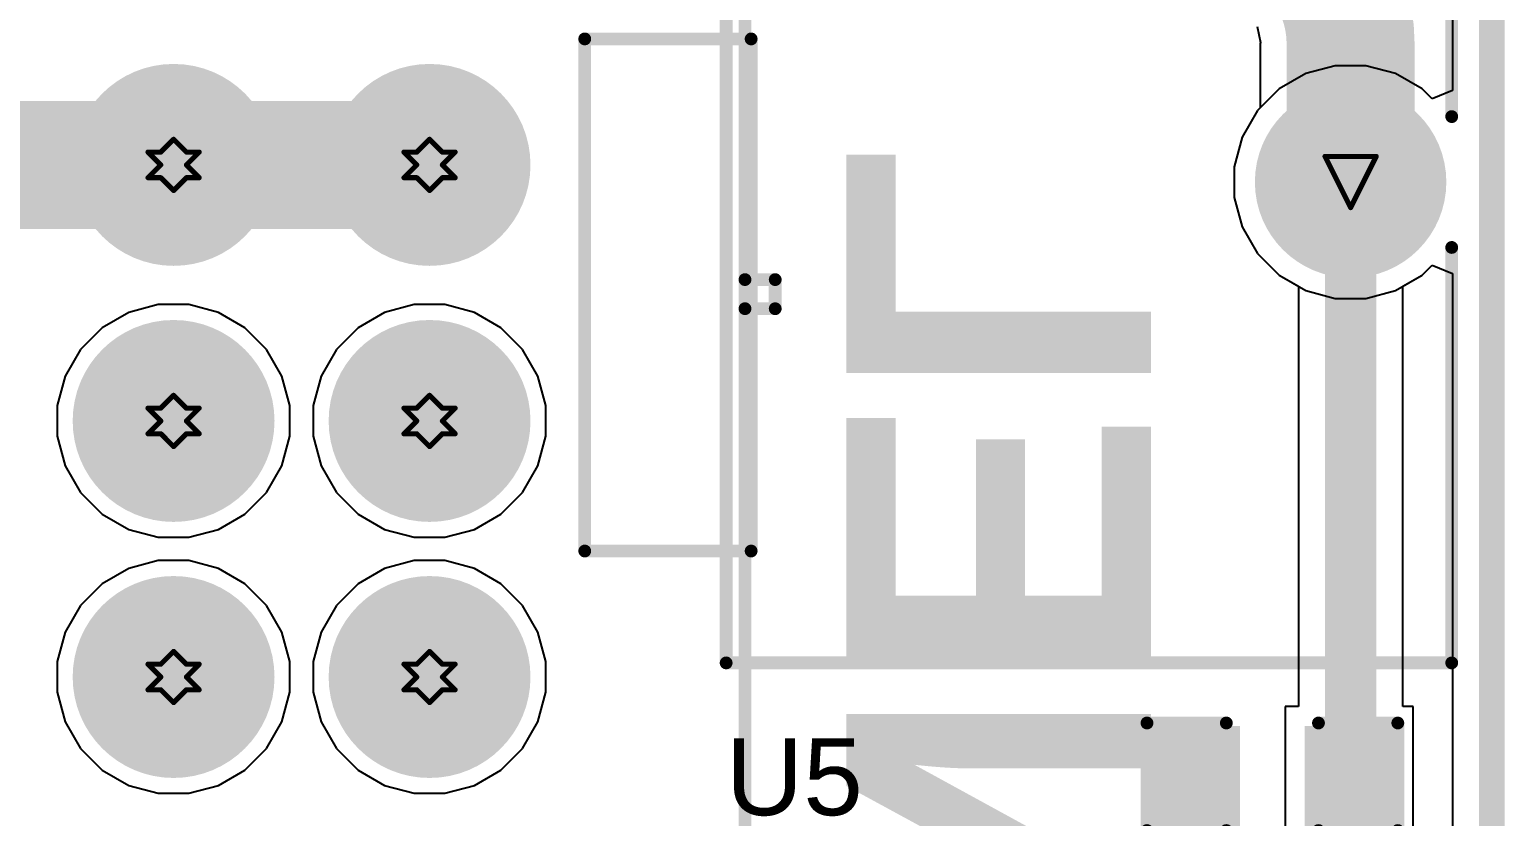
# Model space of a CAD drawing. Header units: inches. Extents: x -0.1 to 10.2, y 0 to 6.5.
# Drawn here: x 4.153 to 4.729, y 1.961 to 2.268 of the extents above; entities that cross this region are included whole.
import ezdxf

# ---------------------------------------------------------------- set-up
doc = ezdxf.new("R2010")
doc.units = ezdxf.units.IN
doc.header["$MEASUREMENT"] = 0
for name, color, linetype in [('Board Outline', 216, 'Continuous'), ('Bottom Layer', 5, 'Continuous'), ('Bottom Overlay', 54, 'Continuous'), ('Bottom Solder', 6, 'Continuous'), ('Drill Drawing', 1, 'Continuous'), ('Multi-Layer', 9, 'Continuous'), ('Pad Holes', 156, 'Continuous'), ('Top Layer', 1, 'Continuous'), ('Top Overlay', 2, 'Continuous'), ('Top Paste', 8, 'Continuous'), ('Top Solder', 216, 'Continuous')]:
    doc.layers.add(name, color=color, linetype=linetype)
doc.styles.add('Arial', font='', dxfattribs={"height": 0.2})
doc.styles.add('Arial_Bold', font='', dxfattribs={"height": 0.2})
doc.styles.get('Arial').set_extended_font_data('Arial')
doc.styles.get('Arial_Bold').set_extended_font_data('Arial', bold=True)

# ---------------------------------------------------------------- blocks, each defined once
blk = doc.blocks.new('B0503S_2WR3_13')
at = {"layer": 'Bottom Layer'}
h = blk.add_hatch(color=5, dxfattribs=at)
edge = h.paths.add_edge_path()
edge.add_arc((0.25, 0), 0.03543, 0, 360)
at = {"layer": 'Bottom Solder'}
h = blk.add_hatch(color=6, dxfattribs=at)
edge = h.paths.add_edge_path()
edge.add_arc((0.25, 0), 0.0374, 0, 360)
at = {"layer": 'Multi-Layer'}
h = blk.add_hatch(color=9, dxfattribs=at)
edge = h.paths.add_edge_path()
edge.add_arc((0.25, 0), 0.03543, 0, 360)
at = {"layer": 'Pad Holes'}
h = blk.add_hatch(color=7, dxfattribs=at)
edge = h.paths.add_edge_path()
edge.add_arc((0.25, 0), 0.01772, 0, 360)
at = {"layer": 'Top Layer'}
h = blk.add_hatch(color=1, dxfattribs=at)
edge = h.paths.add_edge_path()
edge.add_arc((0.25, 0), 0.03543, 0, 360)
at = {"layer": 'Top Solder'}
h = blk.add_hatch(color=216, dxfattribs=at)
edge = h.paths.add_edge_path()
edge.add_arc((0.25, 0), 0.0374, 0, 360)
at = {"layer": 'Top Overlay'}
for points in [[(0.07555, 0.0395, 0.005, 0.005, 0), (0.22445, 0.0395, 0.005, 0.005, 0)], [(0.43779, 0.0395, 0.005, 0.005, 0), (0.27555, 0.0395, 0.005, 0.005, 0)], [(0.43779, -0.24397, 0.005, 0.005, 0), (0.43779, 0.0395, 0.005, 0.005, 0)], [(0.43779, -0.24397, 0.005, 0.005, 0), (-0.33779, -0.24397, 0.005, 0.005, 0)]]:
    blk.add_lwpolyline(points, format="xyseb", dxfattribs=at)
for points in [[(0.2232, 0.0395, 0.0025, 0.0025, 1), (0.2257, 0.0395, 0.0025, 0.0025, 1)], [(0.2743, 0.0395, 0.0025, 0.0025, 1), (0.2768, 0.0395, 0.0025, 0.0025, 1)], [(0.43655, 0.0395, 0.0025, 0.0025, 1), (0.43905, 0.0395, 0.0025, 0.0025, 1)], [(0.43655, 0.0395, 0.0025, 0.0025, 1), (0.43905, 0.0395, 0.0025, 0.0025, 1)], [(0.43655, -0.24397, 0.0025, 0.0025, 1), (0.43905, -0.24397, 0.0025, 0.0025, 1)], [(0.43655, -0.24397, 0.0025, 0.0025, 1), (0.43905, -0.24397, 0.0025, 0.0025, 1)]]:
    blk.add_lwpolyline(points, format="xyseb", close=True, dxfattribs=at)
blk = doc.blocks.new('X9555WV_2_12_6TV01_B_53')
at = {"layer": 'Bottom Layer'}
h = blk.add_hatch(color=5, dxfattribs=at)
edge = h.paths.add_edge_path()
edge.add_arc((-0.05, 0.05), 0.03543, 0, 360)
h = blk.add_hatch(color=5, dxfattribs=at)
edge = h.paths.add_edge_path()
edge.add_arc((0.05, 0.05), 0.03543, 0, 360)
h = blk.add_hatch(color=5, dxfattribs=at)
edge = h.paths.add_edge_path()
edge.add_arc((0.15, 0.05), 0.03543, 0, 360)
h = blk.add_hatch(color=5, dxfattribs=at)
edge = h.paths.add_edge_path()
edge.add_arc((-0.05, -0.05), 0.03543, 0, 360)
h = blk.add_hatch(color=5, dxfattribs=at)
edge = h.paths.add_edge_path()
edge.add_arc((0.05, -0.05), 0.03543, 0, 360)
h = blk.add_hatch(color=5, dxfattribs=at)
edge = h.paths.add_edge_path()
edge.add_arc((0.15, -0.05), 0.03543, 0, 360)
at = {"layer": 'Bottom Solder'}
h = blk.add_hatch(color=6, dxfattribs=at)
edge = h.paths.add_edge_path()
edge.add_arc((-0.05, 0.05), 0.03943, 0, 360)
h = blk.add_hatch(color=6, dxfattribs=at)
edge = h.paths.add_edge_path()
edge.add_arc((0.05, 0.05), 0.03943, 0, 360)
h = blk.add_hatch(color=6, dxfattribs=at)
edge = h.paths.add_edge_path()
edge.add_arc((0.15, 0.05), 0.03943, 0, 360)
h = blk.add_hatch(color=6, dxfattribs=at)
edge = h.paths.add_edge_path()
edge.add_arc((-0.05, -0.05), 0.03943, 0, 360)
h = blk.add_hatch(color=6, dxfattribs=at)
edge = h.paths.add_edge_path()
edge.add_arc((0.05, -0.05), 0.03943, 0, 360)
h = blk.add_hatch(color=6, dxfattribs=at)
edge = h.paths.add_edge_path()
edge.add_arc((0.15, -0.05), 0.03943, 0, 360)
at = {"layer": 'Multi-Layer'}
h = blk.add_hatch(color=9, dxfattribs=at)
edge = h.paths.add_edge_path()
edge.add_arc((-0.05, 0.05), 0.03543, 0, 360)
h = blk.add_hatch(color=9, dxfattribs=at)
edge = h.paths.add_edge_path()
edge.add_arc((0.05, 0.05), 0.03543, 0, 360)
h = blk.add_hatch(color=9, dxfattribs=at)
edge = h.paths.add_edge_path()
edge.add_arc((0.15, 0.05), 0.03543, 0, 360)
h = blk.add_hatch(color=9, dxfattribs=at)
edge = h.paths.add_edge_path()
edge.add_arc((-0.05, -0.05), 0.03543, 0, 360)
h = blk.add_hatch(color=9, dxfattribs=at)
edge = h.paths.add_edge_path()
edge.add_arc((0.05, -0.05), 0.03543, 0, 360)
h = blk.add_hatch(color=9, dxfattribs=at)
edge = h.paths.add_edge_path()
edge.add_arc((0.15, -0.05), 0.03543, 0, 360)
at = {"layer": 'Pad Holes'}
h = blk.add_hatch(color=7, dxfattribs=at)
edge = h.paths.add_edge_path()
edge.add_arc((-0.05, 0.05), 0.02165, 0, 360)
h = blk.add_hatch(color=7, dxfattribs=at)
edge = h.paths.add_edge_path()
edge.add_arc((0.05, 0.05), 0.02165, 0, 360)
h = blk.add_hatch(color=7, dxfattribs=at)
edge = h.paths.add_edge_path()
edge.add_arc((0.15, 0.05), 0.02165, 0, 360)
h = blk.add_hatch(color=7, dxfattribs=at)
edge = h.paths.add_edge_path()
edge.add_arc((-0.05, -0.05), 0.02165, 0, 360)
h = blk.add_hatch(color=7, dxfattribs=at)
edge = h.paths.add_edge_path()
edge.add_arc((0.05, -0.05), 0.02165, 0, 360)
h = blk.add_hatch(color=7, dxfattribs=at)
edge = h.paths.add_edge_path()
edge.add_arc((0.15, -0.05), 0.02165, 0, 360)
at = {"layer": 'Top Layer'}
h = blk.add_hatch(color=1, dxfattribs=at)
edge = h.paths.add_edge_path()
edge.add_arc((-0.05, 0.05), 0.03543, 0, 360)
h = blk.add_hatch(color=1, dxfattribs=at)
edge = h.paths.add_edge_path()
edge.add_arc((0.05, 0.05), 0.03543, 0, 360)
h = blk.add_hatch(color=1, dxfattribs=at)
edge = h.paths.add_edge_path()
edge.add_arc((0.15, 0.05), 0.03543, 0, 360)
h = blk.add_hatch(color=1, dxfattribs=at)
edge = h.paths.add_edge_path()
edge.add_arc((-0.05, -0.05), 0.03543, 0, 360)
h = blk.add_hatch(color=1, dxfattribs=at)
edge = h.paths.add_edge_path()
edge.add_arc((0.05, -0.05), 0.03543, 0, 360)
h = blk.add_hatch(color=1, dxfattribs=at)
edge = h.paths.add_edge_path()
edge.add_arc((0.15, -0.05), 0.03543, 0, 360)
at = {"layer": 'Top Solder'}
h = blk.add_hatch(color=216, dxfattribs=at)
edge = h.paths.add_edge_path()
edge.add_arc((-0.05, 0.05), 0.03943, 0, 360)
h = blk.add_hatch(color=216, dxfattribs=at)
edge = h.paths.add_edge_path()
edge.add_arc((0.05, 0.05), 0.03943, 0, 360)
h = blk.add_hatch(color=216, dxfattribs=at)
edge = h.paths.add_edge_path()
edge.add_arc((0.15, 0.05), 0.03943, 0, 360)
h = blk.add_hatch(color=216, dxfattribs=at)
edge = h.paths.add_edge_path()
edge.add_arc((-0.05, -0.05), 0.03943, 0, 360)
h = blk.add_hatch(color=216, dxfattribs=at)
edge = h.paths.add_edge_path()
edge.add_arc((0.05, -0.05), 0.03943, 0, 360)
h = blk.add_hatch(color=216, dxfattribs=at)
edge = h.paths.add_edge_path()
edge.add_arc((0.15, -0.05), 0.03943, 0, 360)
at = {"layer": 'Bottom Overlay'}
for points in [[(-0.0052, 0.17323, 0.005, 0.005, 0), (-0.0052, 0.18504, 0.005, 0.005, 0)], [(0.00616, 0.18504, 0.005, 0.005, 0), (-0.0052, 0.18504, 0.005, 0.005, 0)], [(0.00616, 0.17323, 0.005, 0.005, 0), (0.00616, 0.18504, 0.005, 0.005, 0)], [(0.755, 0.17323, 0.005, 0.005, 0), (-0.755, 0.17323, 0.005, 0.005, 0)], [(0.1008, 0.17563, 0.005, 0.005, 0), (-0.0992, 0.17563, 0.005, 0.005, 0)], [(-0.0992, 0.11063, 0.005, 0.005, 0), (-0.0992, 0.17563, 0.005, 0.005, 0)], [(0.1008, 0.11063, 0.005, 0.005, 0), (0.1008, 0.17563, 0.005, 0.005, 0)], [(0.1008, 0.11063, 0.005, 0.005, 0), (-0.0992, 0.11063, 0.005, 0.005, 0)]]:
    blk.add_lwpolyline(points, format="xyseb", dxfattribs=at)
for points in [[(-0.00645, 0.18504, 0.0025, 0.0025, 1), (-0.00395, 0.18504, 0.0025, 0.0025, 1)], [(-0.00645, 0.18504, 0.0025, 0.0025, 1), (-0.00395, 0.18504, 0.0025, 0.0025, 1)], [(0.00491, 0.18504, 0.0025, 0.0025, 1), (0.00741, 0.18504, 0.0025, 0.0025, 1)], [(0.00491, 0.18504, 0.0025, 0.0025, 1), (0.00741, 0.18504, 0.0025, 0.0025, 1)], [(-0.10045, 0.17563, 0.0025, 0.0025, 1), (-0.09795, 0.17563, 0.0025, 0.0025, 1)], [(-0.10045, 0.17563, 0.0025, 0.0025, 1), (-0.09795, 0.17563, 0.0025, 0.0025, 1)], [(-0.00645, 0.17323, 0.0025, 0.0025, 1), (-0.00395, 0.17323, 0.0025, 0.0025, 1)], [(0.00491, 0.17323, 0.0025, 0.0025, 1), (0.00741, 0.17323, 0.0025, 0.0025, 1)], [(0.09955, 0.17563, 0.0025, 0.0025, 1), (0.10205, 0.17563, 0.0025, 0.0025, 1)], [(0.09955, 0.17563, 0.0025, 0.0025, 1), (0.10205, 0.17563, 0.0025, 0.0025, 1)], [(-0.10045, 0.11063, 0.0025, 0.0025, 1), (-0.09795, 0.11063, 0.0025, 0.0025, 1)], [(-0.10045, 0.11063, 0.0025, 0.0025, 1), (-0.09795, 0.11063, 0.0025, 0.0025, 1)], [(0.09955, 0.11063, 0.0025, 0.0025, 1), (0.10205, 0.11063, 0.0025, 0.0025, 1)], [(0.09955, 0.11063, 0.0025, 0.0025, 1), (0.10205, 0.11063, 0.0025, 0.0025, 1)]]:
    blk.add_lwpolyline(points, format="xyseb", close=True, dxfattribs=at)
blk = doc.blocks.new('C___0603_75')
at = {"layer": 'Top Layer'}
for points in [[(-0.015, 0.0175), (-0.015, -0.0175), (-0.045, -0.0175), (-0.045, 0.0175)], [(0.045, 0.0175), (0.045, -0.0175), (0.015, -0.0175), (0.015, 0.0175)]]:
    blk.add_hatch(color=1, dxfattribs=at).paths.add_polyline_path(points)
at = {"layer": 'Top Paste'}
for points in [[(-0.015, 0.0175), (-0.015, -0.0175), (-0.045, -0.0175), (-0.045, 0.0175)], [(0.045, 0.0175), (0.045, -0.0175), (0.015, -0.0175), (0.015, 0.0175)]]:
    blk.add_hatch(color=8, dxfattribs=at).paths.add_polyline_path(points)
at = {"layer": 'Top Solder'}
for points in [[(-0.01264, 0.01986), (-0.01264, -0.01986), (-0.04736, -0.01986), (-0.04736, 0.01986)], [(0.04736, 0.01986), (0.04736, -0.01986), (0.01264, -0.01986), (0.01264, 0.01986)]]:
    blk.add_hatch(color=216, dxfattribs=at).paths.add_polyline_path(points)
at = {"layer": 'Top Overlay'}
for points in [[(-0.049, -0.021, 0.005, 0.005, 0), (-0.049, 0.021, 0.005, 0.005, 0)], [(-0.049, 0.021, 0.005, 0.005, 0), (-0.018, 0.021, 0.005, 0.005, 0)], [(0.018, 0.021, 0.005, 0.005, 0), (0.049, 0.021, 0.005, 0.005, 0)], [(0.049, -0.021, 0.005, 0.005, 0), (0.049, 0.021, 0.005, 0.005, 0)], [(-0.049, -0.021, 0.005, 0.005, 0), (-0.018, -0.021, 0.005, 0.005, 0)], [(0.018, -0.021, 0.005, 0.005, 0), (0.049, -0.021, 0.005, 0.005, 0)]]:
    blk.add_lwpolyline(points, format="xyseb", dxfattribs=at)
for points in [[(-0.05025, 0.021, 0.0025, 0.0025, 1), (-0.04775, 0.021, 0.0025, 0.0025, 1)], [(-0.05025, 0.021, 0.0025, 0.0025, 1), (-0.04775, 0.021, 0.0025, 0.0025, 1)], [(-0.01925, 0.021, 0.0025, 0.0025, 1), (-0.01675, 0.021, 0.0025, 0.0025, 1)], [(0.01675, 0.021, 0.0025, 0.0025, 1), (0.01925, 0.021, 0.0025, 0.0025, 1)], [(0.04775, 0.021, 0.0025, 0.0025, 1), (0.05025, 0.021, 0.0025, 0.0025, 1)], [(0.04775, 0.021, 0.0025, 0.0025, 1), (0.05025, 0.021, 0.0025, 0.0025, 1)], [(-0.05025, -0.021, 0.0025, 0.0025, 1), (-0.04775, -0.021, 0.0025, 0.0025, 1)], [(-0.05025, -0.021, 0.0025, 0.0025, 1), (-0.04775, -0.021, 0.0025, 0.0025, 1)], [(-0.01925, -0.021, 0.0025, 0.0025, 1), (-0.01675, -0.021, 0.0025, 0.0025, 1)], [(0.01675, -0.021, 0.0025, 0.0025, 1), (0.01925, -0.021, 0.0025, 0.0025, 1)], [(0.04775, -0.021, 0.0025, 0.0025, 1), (0.05025, -0.021, 0.0025, 0.0025, 1)], [(0.04775, -0.021, 0.0025, 0.0025, 1), (0.05025, -0.021, 0.0025, 0.0025, 1)]]:
    blk.add_lwpolyline(points, format="xyseb", close=True, dxfattribs=at)

msp = doc.modelspace()

# ---------------------------------------------------------------- linework, layer by layer
at = {"layer": 'Board Outline'}
msp.add_lwpolyline([(4.72441, 0, 0.01, 0.01, 0), (4.72441, 4.33071, 0.01, 0.01, 0)], format="xyseb", dxfattribs=at)
at = {"layer": 'Bottom Layer'}
for p, q in [((4.70912, 2.44916), (4.70912, 2.2444)), ((4.66331, 2.25409), (4.65175, 2.251)), ((4.67527, 2.25409), (4.66331, 2.25409)), ((4.68683, 2.251), (4.67527, 2.25409)), ((4.65175, 2.251), (4.64139, 2.24502)), ((4.69719, 2.24502), (4.68683, 2.251)), ((4.64139, 2.24502), (4.63294, 2.23656)), ((4.70112, 2.24109), (4.69719, 2.24502)), ((4.70912, 2.2444), (4.70112, 2.24109)), ((4.63294, 2.23656), (4.62695, 2.2262)), ((4.62695, 2.2262), (4.62386, 2.21464)), ((4.62386, 2.21464), (4.62386, 2.20268)), ((4.62386, 2.20268), (4.62695, 2.19112)), ((4.62695, 2.19112), (4.63294, 2.18076)), ((4.63294, 2.18076), (4.64139, 2.17231)), ((4.69719, 2.17231), (4.70112, 2.17624)), ((4.70112, 2.17624), (4.70912, 2.17292)), ((4.70912, 2.17292), (4.70912, 0.33465)), ((4.64139, 2.17231), (4.65175, 2.16632)), ((4.68683, 2.16632), (4.69719, 2.17231)), ((4.65175, 2.16632), (4.66331, 2.16323)), ((4.66331, 2.16323), (4.67527, 2.16323)), ((4.67527, 2.16323), (4.68683, 2.16632)), ((4.19191, 2.15769), (4.18155, 2.15171)), ((4.20346, 2.16079), (4.19191, 2.15769)), ((4.21543, 2.16079), (4.20346, 2.16079)), ((4.22698, 2.15769), (4.21543, 2.16079)), ((4.23734, 2.15171), (4.22698, 2.15769)), ((4.29191, 2.15769), (4.28155, 2.15171)), ((4.30346, 2.16079), (4.29191, 2.15769)), ((4.31543, 2.16079), (4.30346, 2.16079)), ((4.32698, 2.15769), (4.31543, 2.16079)), ((4.33734, 2.15171), (4.32698, 2.15769)), ((4.18155, 2.15171), (4.17309, 2.14325)), ((4.2458, 2.14325), (4.23734, 2.15171)), ((4.28155, 2.15171), (4.27309, 2.14325)), ((4.3458, 2.14325), (4.33734, 2.15171)), ((4.17309, 2.14325), (4.16711, 2.13289)), ((4.25178, 2.13289), (4.2458, 2.14325)), ((4.27309, 2.14325), (4.26711, 2.13289)), ((4.35178, 2.13289), (4.3458, 2.14325)), ((4.16711, 2.13289), (4.16401, 2.12134)), ((4.25488, 2.12134), (4.25178, 2.13289)), ((4.26711, 2.13289), (4.26401, 2.12134)), ((4.35488, 2.12134), (4.35178, 2.13289)), ((4.16401, 2.12134), (4.16401, 2.10937)), ((4.25488, 2.10937), (4.25488, 2.12134)), ((4.26401, 2.12134), (4.26401, 2.10937)), ((4.35488, 2.10937), (4.35488, 2.12134)), ((4.16401, 2.10937), (4.16711, 2.09782)), ((4.25178, 2.09782), (4.25488, 2.10937)), ((4.26401, 2.10937), (4.26711, 2.09782)), ((4.35178, 2.09782), (4.35488, 2.10937)), ((4.16711, 2.09782), (4.17309, 2.08746)), ((4.2458, 2.08746), (4.25178, 2.09782)), ((4.26711, 2.09782), (4.27309, 2.08746)), ((4.3458, 2.08746), (4.35178, 2.09782)), ((4.17309, 2.08746), (4.18155, 2.079)), ((4.23734, 2.079), (4.2458, 2.08746)), ((4.27309, 2.08746), (4.28155, 2.079)), ((4.33734, 2.079), (4.3458, 2.08746)), ((4.18155, 2.079), (4.19191, 2.07302)), ((4.22698, 2.07302), (4.23734, 2.079)), ((4.28155, 2.079), (4.29191, 2.07302)), ((4.32698, 2.07302), (4.33734, 2.079)), ((4.19191, 2.07302), (4.20346, 2.06992)), ((4.20346, 2.06992), (4.21543, 2.06992)), ((4.21543, 2.06992), (4.22698, 2.07302)), ((4.29191, 2.07302), (4.30346, 2.06992)), ((4.30346, 2.06992), (4.31543, 2.06992)), ((4.31543, 2.06992), (4.32698, 2.07302)), ((4.19191, 2.05769), (4.18155, 2.05171)), ((4.20346, 2.06079), (4.19191, 2.05769)), ((4.21543, 2.06079), (4.20346, 2.06079)), ((4.22698, 2.05769), (4.21543, 2.06079)), ((4.23734, 2.05171), (4.22698, 2.05769)), ((4.29191, 2.05769), (4.28155, 2.05171)), ((4.30346, 2.06079), (4.29191, 2.05769)), ((4.31543, 2.06079), (4.30346, 2.06079)), ((4.32698, 2.05769), (4.31543, 2.06079)), ((4.33734, 2.05171), (4.32698, 2.05769)), ((4.18155, 2.05171), (4.17309, 2.04325)), ((4.2458, 2.04325), (4.23734, 2.05171)), ((4.28155, 2.05171), (4.27309, 2.04325)), ((4.3458, 2.04325), (4.33734, 2.05171)), ((4.17309, 2.04325), (4.16711, 2.03289)), ((4.25178, 2.03289), (4.2458, 2.04325)), ((4.27309, 2.04325), (4.26711, 2.03289)), ((4.35178, 2.03289), (4.3458, 2.04325)), ((4.16711, 2.03289), (4.16401, 2.02134)), ((4.25488, 2.02134), (4.25178, 2.03289)), ((4.26711, 2.03289), (4.26401, 2.02134)), ((4.35488, 2.02134), (4.35178, 2.03289)), ((4.16401, 2.02134), (4.16401, 2.00937)), ((4.25488, 2.00937), (4.25488, 2.02134)), ((4.26401, 2.02134), (4.26401, 2.00937)), ((4.35488, 2.00937), (4.35488, 2.02134)), ((4.16401, 2.00937), (4.16711, 1.99782)), ((4.25178, 1.99782), (4.25488, 2.00937)), ((4.26401, 2.00937), (4.26711, 1.99782)), ((4.35178, 1.99782), (4.35488, 2.00937)), ((4.16711, 1.99782), (4.17309, 1.98746)), ((4.2458, 1.98746), (4.25178, 1.99782)), ((4.26711, 1.99782), (4.27309, 1.98746)), ((4.3458, 1.98746), (4.35178, 1.99782)), ((4.17309, 1.98746), (4.18155, 1.979)), ((4.23734, 1.979), (4.2458, 1.98746)), ((4.27309, 1.98746), (4.28155, 1.979)), ((4.33734, 1.979), (4.3458, 1.98746)), ((4.18155, 1.979), (4.19191, 1.97302)), ((4.22698, 1.97302), (4.23734, 1.979)), ((4.28155, 1.979), (4.29191, 1.97302)), ((4.32698, 1.97302), (4.33734, 1.979)), ((4.19191, 1.97302), (4.20346, 1.96992)), ((4.21543, 1.96992), (4.22698, 1.97302)), ((4.29191, 1.97302), (4.30346, 1.96992)), ((4.31543, 1.96992), (4.32698, 1.97302)), ((4.20346, 1.96992), (4.21543, 1.96992)), ((4.30346, 1.96992), (4.31543, 1.96992))]:
    msp.add_line(p, q, dxfattribs=at)
for points in [[(3.36457, 2.21535, 0.05, 0.05, 0), (4.20945, 2.21535, 0.05, 0.05, 0)], [(4.20945, 2.21535, 0.05, 0.05, 0), (4.30945, 2.21535, 0.05, 0.05, 0)]]:
    msp.add_lwpolyline(points, format="xyseb", dxfattribs=at)
for points in [[(4.19695, 2.21535, 0.025, 0.025, 1), (4.22195, 2.21535, 0.025, 0.025, 1)], [(4.19695, 2.21535, 0.025, 0.025, 1), (4.22195, 2.21535, 0.025, 0.025, 1)], [(4.29695, 2.21535, 0.025, 0.025, 1), (4.32195, 2.21535, 0.025, 0.025, 1)]]:
    msp.add_lwpolyline(points, format="xyseb", close=True, dxfattribs=at)
at = {"layer": 'Drill Drawing'}
for points in [[(4.20445, 2.22035, 0.002, 0.002, 0), (4.20945, 2.22535, 0.002, 0.002, 0)], [(4.20945, 2.22535, 0.002, 0.002, 0), (4.21445, 2.22035, 0.002, 0.002, 0)], [(4.30445, 2.22035, 0.002, 0.002, 0), (4.30945, 2.22535, 0.002, 0.002, 0)], [(4.30945, 2.22535, 0.002, 0.002, 0), (4.31445, 2.22035, 0.002, 0.002, 0)], [(4.19945, 2.22035, 0.002, 0.002, 0), (4.20445, 2.21535, 0.002, 0.002, 0)], [(4.19945, 2.22035, 0.002, 0.002, 0), (4.20445, 2.22035, 0.002, 0.002, 0)], [(4.21445, 2.22035, 0.002, 0.002, 0), (4.21945, 2.22035, 0.002, 0.002, 0)], [(4.21445, 2.21535, 0.002, 0.002, 0), (4.21945, 2.22035, 0.002, 0.002, 0)], [(4.29945, 2.22035, 0.002, 0.002, 0), (4.30445, 2.21535, 0.002, 0.002, 0)], [(4.29945, 2.22035, 0.002, 0.002, 0), (4.30445, 2.22035, 0.002, 0.002, 0)], [(4.31445, 2.22035, 0.002, 0.002, 0), (4.31945, 2.22035, 0.002, 0.002, 0)], [(4.31445, 2.21535, 0.002, 0.002, 0), (4.31945, 2.22035, 0.002, 0.002, 0)], [(4.65929, 2.21866, 0.002, 0.002, 0), (4.67929, 2.21866, 0.002, 0.002, 0)], [(4.65929, 2.21866, 0.002, 0.002, 0), (4.66929, 2.19866, 0.002, 0.002, 0)], [(4.66929, 2.19866, 0.002, 0.002, 0), (4.67929, 2.21866, 0.002, 0.002, 0)], [(4.19945, 2.21035, 0.002, 0.002, 0), (4.20445, 2.21535, 0.002, 0.002, 0)], [(4.21445, 2.21535, 0.002, 0.002, 0), (4.21945, 2.21035, 0.002, 0.002, 0)], [(4.29945, 2.21035, 0.002, 0.002, 0), (4.30445, 2.21535, 0.002, 0.002, 0)], [(4.31445, 2.21535, 0.002, 0.002, 0), (4.31945, 2.21035, 0.002, 0.002, 0)], [(4.19945, 2.21035, 0.002, 0.002, 0), (4.20445, 2.21035, 0.002, 0.002, 0)], [(4.20445, 2.21035, 0.002, 0.002, 0), (4.20945, 2.20535, 0.002, 0.002, 0)], [(4.20945, 2.20535, 0.002, 0.002, 0), (4.21445, 2.21035, 0.002, 0.002, 0)], [(4.21445, 2.21035, 0.002, 0.002, 0), (4.21945, 2.21035, 0.002, 0.002, 0)], [(4.29945, 2.21035, 0.002, 0.002, 0), (4.30445, 2.21035, 0.002, 0.002, 0)], [(4.30445, 2.21035, 0.002, 0.002, 0), (4.30945, 2.20535, 0.002, 0.002, 0)], [(4.30945, 2.20535, 0.002, 0.002, 0), (4.31445, 2.21035, 0.002, 0.002, 0)], [(4.31445, 2.21035, 0.002, 0.002, 0), (4.31945, 2.21035, 0.002, 0.002, 0)], [(4.19945, 2.12035, 0.002, 0.002, 0), (4.20445, 2.11535, 0.002, 0.002, 0)], [(4.19945, 2.12035, 0.002, 0.002, 0), (4.20445, 2.12035, 0.002, 0.002, 0)], [(4.20445, 2.12035, 0.002, 0.002, 0), (4.20945, 2.12535, 0.002, 0.002, 0)], [(4.20945, 2.12535, 0.002, 0.002, 0), (4.21445, 2.12035, 0.002, 0.002, 0)], [(4.21445, 2.12035, 0.002, 0.002, 0), (4.21945, 2.12035, 0.002, 0.002, 0)], [(4.21445, 2.11535, 0.002, 0.002, 0), (4.21945, 2.12035, 0.002, 0.002, 0)], [(4.29945, 2.12035, 0.002, 0.002, 0), (4.30445, 2.11535, 0.002, 0.002, 0)], [(4.29945, 2.12035, 0.002, 0.002, 0), (4.30445, 2.12035, 0.002, 0.002, 0)], [(4.30445, 2.12035, 0.002, 0.002, 0), (4.30945, 2.12535, 0.002, 0.002, 0)], [(4.30945, 2.12535, 0.002, 0.002, 0), (4.31445, 2.12035, 0.002, 0.002, 0)], [(4.31445, 2.12035, 0.002, 0.002, 0), (4.31945, 2.12035, 0.002, 0.002, 0)], [(4.31445, 2.11535, 0.002, 0.002, 0), (4.31945, 2.12035, 0.002, 0.002, 0)], [(4.19945, 2.11035, 0.002, 0.002, 0), (4.20445, 2.11535, 0.002, 0.002, 0)], [(4.21445, 2.11535, 0.002, 0.002, 0), (4.21945, 2.11035, 0.002, 0.002, 0)], [(4.29945, 2.11035, 0.002, 0.002, 0), (4.30445, 2.11535, 0.002, 0.002, 0)], [(4.31445, 2.11535, 0.002, 0.002, 0), (4.31945, 2.11035, 0.002, 0.002, 0)], [(4.19945, 2.11035, 0.002, 0.002, 0), (4.20445, 2.11035, 0.002, 0.002, 0)], [(4.20445, 2.11035, 0.002, 0.002, 0), (4.20945, 2.10535, 0.002, 0.002, 0)], [(4.20945, 2.10535, 0.002, 0.002, 0), (4.21445, 2.11035, 0.002, 0.002, 0)], [(4.21445, 2.11035, 0.002, 0.002, 0), (4.21945, 2.11035, 0.002, 0.002, 0)], [(4.29945, 2.11035, 0.002, 0.002, 0), (4.30445, 2.11035, 0.002, 0.002, 0)], [(4.30445, 2.11035, 0.002, 0.002, 0), (4.30945, 2.10535, 0.002, 0.002, 0)], [(4.30945, 2.10535, 0.002, 0.002, 0), (4.31445, 2.11035, 0.002, 0.002, 0)], [(4.31445, 2.11035, 0.002, 0.002, 0), (4.31945, 2.11035, 0.002, 0.002, 0)], [(4.20445, 2.02035, 0.002, 0.002, 0), (4.20945, 2.02535, 0.002, 0.002, 0)], [(4.20945, 2.02535, 0.002, 0.002, 0), (4.21445, 2.02035, 0.002, 0.002, 0)], [(4.30445, 2.02035, 0.002, 0.002, 0), (4.30945, 2.02535, 0.002, 0.002, 0)], [(4.30945, 2.02535, 0.002, 0.002, 0), (4.31445, 2.02035, 0.002, 0.002, 0)], [(4.19945, 2.02035, 0.002, 0.002, 0), (4.20445, 2.01535, 0.002, 0.002, 0)], [(4.19945, 2.02035, 0.002, 0.002, 0), (4.20445, 2.02035, 0.002, 0.002, 0)], [(4.21445, 2.02035, 0.002, 0.002, 0), (4.21945, 2.02035, 0.002, 0.002, 0)], [(4.21445, 2.01535, 0.002, 0.002, 0), (4.21945, 2.02035, 0.002, 0.002, 0)], [(4.29945, 2.02035, 0.002, 0.002, 0), (4.30445, 2.01535, 0.002, 0.002, 0)], [(4.29945, 2.02035, 0.002, 0.002, 0), (4.30445, 2.02035, 0.002, 0.002, 0)], [(4.31445, 2.02035, 0.002, 0.002, 0), (4.31945, 2.02035, 0.002, 0.002, 0)], [(4.31445, 2.01535, 0.002, 0.002, 0), (4.31945, 2.02035, 0.002, 0.002, 0)], [(4.19945, 2.01035, 0.002, 0.002, 0), (4.20445, 2.01535, 0.002, 0.002, 0)], [(4.19945, 2.01035, 0.002, 0.002, 0), (4.20445, 2.01035, 0.002, 0.002, 0)], [(4.20445, 2.01035, 0.002, 0.002, 0), (4.20945, 2.00535, 0.002, 0.002, 0)], [(4.20945, 2.00535, 0.002, 0.002, 0), (4.21445, 2.01035, 0.002, 0.002, 0)], [(4.21445, 2.01535, 0.002, 0.002, 0), (4.21945, 2.01035, 0.002, 0.002, 0)], [(4.21445, 2.01035, 0.002, 0.002, 0), (4.21945, 2.01035, 0.002, 0.002, 0)], [(4.29945, 2.01035, 0.002, 0.002, 0), (4.30445, 2.01535, 0.002, 0.002, 0)], [(4.29945, 2.01035, 0.002, 0.002, 0), (4.30445, 2.01035, 0.002, 0.002, 0)], [(4.30445, 2.01035, 0.002, 0.002, 0), (4.30945, 2.00535, 0.002, 0.002, 0)], [(4.30945, 2.00535, 0.002, 0.002, 0), (4.31445, 2.01035, 0.002, 0.002, 0)], [(4.31445, 2.01535, 0.002, 0.002, 0), (4.31945, 2.01035, 0.002, 0.002, 0)], [(4.31445, 2.01035, 0.002, 0.002, 0), (4.31945, 2.01035, 0.002, 0.002, 0)]]:
    msp.add_lwpolyline(points, format="xyseb", dxfattribs=at)
for points in [[(4.20895, 2.22535, 0.001, 0.001, 1), (4.20995, 2.22535, 0.001, 0.001, 1)], [(4.20895, 2.22535, 0.001, 0.001, 1), (4.20995, 2.22535, 0.001, 0.001, 1)], [(4.30895, 2.22535, 0.001, 0.001, 1), (4.30995, 2.22535, 0.001, 0.001, 1)], [(4.30895, 2.22535, 0.001, 0.001, 1), (4.30995, 2.22535, 0.001, 0.001, 1)], [(4.19895, 2.22035, 0.001, 0.001, 1), (4.19995, 2.22035, 0.001, 0.001, 1)], [(4.19895, 2.22035, 0.001, 0.001, 1), (4.19995, 2.22035, 0.001, 0.001, 1)], [(4.20395, 2.22035, 0.001, 0.001, 1), (4.20495, 2.22035, 0.001, 0.001, 1)], [(4.20395, 2.22035, 0.001, 0.001, 1), (4.20495, 2.22035, 0.001, 0.001, 1)], [(4.21395, 2.22035, 0.001, 0.001, 1), (4.21495, 2.22035, 0.001, 0.001, 1)], [(4.21395, 2.22035, 0.001, 0.001, 1), (4.21495, 2.22035, 0.001, 0.001, 1)], [(4.21895, 2.22035, 0.001, 0.001, 1), (4.21995, 2.22035, 0.001, 0.001, 1)], [(4.21895, 2.22035, 0.001, 0.001, 1), (4.21995, 2.22035, 0.001, 0.001, 1)], [(4.29895, 2.22035, 0.001, 0.001, 1), (4.29995, 2.22035, 0.001, 0.001, 1)], [(4.29895, 2.22035, 0.001, 0.001, 1), (4.29995, 2.22035, 0.001, 0.001, 1)], [(4.30395, 2.22035, 0.001, 0.001, 1), (4.30495, 2.22035, 0.001, 0.001, 1)], [(4.30395, 2.22035, 0.001, 0.001, 1), (4.30495, 2.22035, 0.001, 0.001, 1)], [(4.31395, 2.22035, 0.001, 0.001, 1), (4.31495, 2.22035, 0.001, 0.001, 1)], [(4.31395, 2.22035, 0.001, 0.001, 1), (4.31495, 2.22035, 0.001, 0.001, 1)], [(4.31895, 2.22035, 0.001, 0.001, 1), (4.31995, 2.22035, 0.001, 0.001, 1)], [(4.31895, 2.22035, 0.001, 0.001, 1), (4.31995, 2.22035, 0.001, 0.001, 1)], [(4.65879, 2.21866, 0.001, 0.001, 1), (4.65979, 2.21866, 0.001, 0.001, 1)], [(4.65879, 2.21866, 0.001, 0.001, 1), (4.65979, 2.21866, 0.001, 0.001, 1)], [(4.67879, 2.21866, 0.001, 0.001, 1), (4.67979, 2.21866, 0.001, 0.001, 1)], [(4.67879, 2.21866, 0.001, 0.001, 1), (4.67979, 2.21866, 0.001, 0.001, 1)], [(4.20395, 2.21535, 0.001, 0.001, 1), (4.20495, 2.21535, 0.001, 0.001, 1)], [(4.20395, 2.21535, 0.001, 0.001, 1), (4.20495, 2.21535, 0.001, 0.001, 1)], [(4.21395, 2.21535, 0.001, 0.001, 1), (4.21495, 2.21535, 0.001, 0.001, 1)], [(4.21395, 2.21535, 0.001, 0.001, 1), (4.21495, 2.21535, 0.001, 0.001, 1)], [(4.30395, 2.21535, 0.001, 0.001, 1), (4.30495, 2.21535, 0.001, 0.001, 1)], [(4.30395, 2.21535, 0.001, 0.001, 1), (4.30495, 2.21535, 0.001, 0.001, 1)], [(4.31395, 2.21535, 0.001, 0.001, 1), (4.31495, 2.21535, 0.001, 0.001, 1)], [(4.31395, 2.21535, 0.001, 0.001, 1), (4.31495, 2.21535, 0.001, 0.001, 1)], [(4.19895, 2.21035, 0.001, 0.001, 1), (4.19995, 2.21035, 0.001, 0.001, 1)], [(4.19895, 2.21035, 0.001, 0.001, 1), (4.19995, 2.21035, 0.001, 0.001, 1)], [(4.20395, 2.21035, 0.001, 0.001, 1), (4.20495, 2.21035, 0.001, 0.001, 1)], [(4.20395, 2.21035, 0.001, 0.001, 1), (4.20495, 2.21035, 0.001, 0.001, 1)], [(4.21395, 2.21035, 0.001, 0.001, 1), (4.21495, 2.21035, 0.001, 0.001, 1)], [(4.21395, 2.21035, 0.001, 0.001, 1), (4.21495, 2.21035, 0.001, 0.001, 1)], [(4.21895, 2.21035, 0.001, 0.001, 1), (4.21995, 2.21035, 0.001, 0.001, 1)], [(4.21895, 2.21035, 0.001, 0.001, 1), (4.21995, 2.21035, 0.001, 0.001, 1)], [(4.29895, 2.21035, 0.001, 0.001, 1), (4.29995, 2.21035, 0.001, 0.001, 1)], [(4.29895, 2.21035, 0.001, 0.001, 1), (4.29995, 2.21035, 0.001, 0.001, 1)], [(4.30395, 2.21035, 0.001, 0.001, 1), (4.30495, 2.21035, 0.001, 0.001, 1)], [(4.30395, 2.21035, 0.001, 0.001, 1), (4.30495, 2.21035, 0.001, 0.001, 1)], [(4.31395, 2.21035, 0.001, 0.001, 1), (4.31495, 2.21035, 0.001, 0.001, 1)], [(4.31395, 2.21035, 0.001, 0.001, 1), (4.31495, 2.21035, 0.001, 0.001, 1)], [(4.31895, 2.21035, 0.001, 0.001, 1), (4.31995, 2.21035, 0.001, 0.001, 1)], [(4.31895, 2.21035, 0.001, 0.001, 1), (4.31995, 2.21035, 0.001, 0.001, 1)], [(4.20895, 2.20535, 0.001, 0.001, 1), (4.20995, 2.20535, 0.001, 0.001, 1)], [(4.20895, 2.20535, 0.001, 0.001, 1), (4.20995, 2.20535, 0.001, 0.001, 1)], [(4.30895, 2.20535, 0.001, 0.001, 1), (4.30995, 2.20535, 0.001, 0.001, 1)], [(4.30895, 2.20535, 0.001, 0.001, 1), (4.30995, 2.20535, 0.001, 0.001, 1)], [(4.66879, 2.19866, 0.001, 0.001, 1), (4.66979, 2.19866, 0.001, 0.001, 1)], [(4.66879, 2.19866, 0.001, 0.001, 1), (4.66979, 2.19866, 0.001, 0.001, 1)], [(4.19895, 2.12035, 0.001, 0.001, 1), (4.19995, 2.12035, 0.001, 0.001, 1)], [(4.19895, 2.12035, 0.001, 0.001, 1), (4.19995, 2.12035, 0.001, 0.001, 1)], [(4.20395, 2.12035, 0.001, 0.001, 1), (4.20495, 2.12035, 0.001, 0.001, 1)], [(4.20395, 2.12035, 0.001, 0.001, 1), (4.20495, 2.12035, 0.001, 0.001, 1)], [(4.20895, 2.12535, 0.001, 0.001, 1), (4.20995, 2.12535, 0.001, 0.001, 1)], [(4.20895, 2.12535, 0.001, 0.001, 1), (4.20995, 2.12535, 0.001, 0.001, 1)], [(4.21395, 2.12035, 0.001, 0.001, 1), (4.21495, 2.12035, 0.001, 0.001, 1)], [(4.21395, 2.12035, 0.001, 0.001, 1), (4.21495, 2.12035, 0.001, 0.001, 1)], [(4.21895, 2.12035, 0.001, 0.001, 1), (4.21995, 2.12035, 0.001, 0.001, 1)], [(4.21895, 2.12035, 0.001, 0.001, 1), (4.21995, 2.12035, 0.001, 0.001, 1)], [(4.29895, 2.12035, 0.001, 0.001, 1), (4.29995, 2.12035, 0.001, 0.001, 1)], [(4.29895, 2.12035, 0.001, 0.001, 1), (4.29995, 2.12035, 0.001, 0.001, 1)], [(4.30395, 2.12035, 0.001, 0.001, 1), (4.30495, 2.12035, 0.001, 0.001, 1)], [(4.30395, 2.12035, 0.001, 0.001, 1), (4.30495, 2.12035, 0.001, 0.001, 1)], [(4.30895, 2.12535, 0.001, 0.001, 1), (4.30995, 2.12535, 0.001, 0.001, 1)], [(4.30895, 2.12535, 0.001, 0.001, 1), (4.30995, 2.12535, 0.001, 0.001, 1)], [(4.31395, 2.12035, 0.001, 0.001, 1), (4.31495, 2.12035, 0.001, 0.001, 1)], [(4.31395, 2.12035, 0.001, 0.001, 1), (4.31495, 2.12035, 0.001, 0.001, 1)], [(4.31895, 2.12035, 0.001, 0.001, 1), (4.31995, 2.12035, 0.001, 0.001, 1)], [(4.31895, 2.12035, 0.001, 0.001, 1), (4.31995, 2.12035, 0.001, 0.001, 1)], [(4.20395, 2.11535, 0.001, 0.001, 1), (4.20495, 2.11535, 0.001, 0.001, 1)], [(4.20395, 2.11535, 0.001, 0.001, 1), (4.20495, 2.11535, 0.001, 0.001, 1)], [(4.21395, 2.11535, 0.001, 0.001, 1), (4.21495, 2.11535, 0.001, 0.001, 1)], [(4.21395, 2.11535, 0.001, 0.001, 1), (4.21495, 2.11535, 0.001, 0.001, 1)], [(4.30395, 2.11535, 0.001, 0.001, 1), (4.30495, 2.11535, 0.001, 0.001, 1)], [(4.30395, 2.11535, 0.001, 0.001, 1), (4.30495, 2.11535, 0.001, 0.001, 1)], [(4.31395, 2.11535, 0.001, 0.001, 1), (4.31495, 2.11535, 0.001, 0.001, 1)], [(4.31395, 2.11535, 0.001, 0.001, 1), (4.31495, 2.11535, 0.001, 0.001, 1)], [(4.19895, 2.11035, 0.001, 0.001, 1), (4.19995, 2.11035, 0.001, 0.001, 1)], [(4.19895, 2.11035, 0.001, 0.001, 1), (4.19995, 2.11035, 0.001, 0.001, 1)], [(4.20395, 2.11035, 0.001, 0.001, 1), (4.20495, 2.11035, 0.001, 0.001, 1)], [(4.20395, 2.11035, 0.001, 0.001, 1), (4.20495, 2.11035, 0.001, 0.001, 1)], [(4.21395, 2.11035, 0.001, 0.001, 1), (4.21495, 2.11035, 0.001, 0.001, 1)], [(4.21395, 2.11035, 0.001, 0.001, 1), (4.21495, 2.11035, 0.001, 0.001, 1)], [(4.21895, 2.11035, 0.001, 0.001, 1), (4.21995, 2.11035, 0.001, 0.001, 1)], [(4.21895, 2.11035, 0.001, 0.001, 1), (4.21995, 2.11035, 0.001, 0.001, 1)], [(4.29895, 2.11035, 0.001, 0.001, 1), (4.29995, 2.11035, 0.001, 0.001, 1)], [(4.29895, 2.11035, 0.001, 0.001, 1), (4.29995, 2.11035, 0.001, 0.001, 1)], [(4.30395, 2.11035, 0.001, 0.001, 1), (4.30495, 2.11035, 0.001, 0.001, 1)], [(4.30395, 2.11035, 0.001, 0.001, 1), (4.30495, 2.11035, 0.001, 0.001, 1)], [(4.31395, 2.11035, 0.001, 0.001, 1), (4.31495, 2.11035, 0.001, 0.001, 1)], [(4.31395, 2.11035, 0.001, 0.001, 1), (4.31495, 2.11035, 0.001, 0.001, 1)], [(4.31895, 2.11035, 0.001, 0.001, 1), (4.31995, 2.11035, 0.001, 0.001, 1)], [(4.31895, 2.11035, 0.001, 0.001, 1), (4.31995, 2.11035, 0.001, 0.001, 1)], [(4.20895, 2.10535, 0.001, 0.001, 1), (4.20995, 2.10535, 0.001, 0.001, 1)], [(4.20895, 2.10535, 0.001, 0.001, 1), (4.20995, 2.10535, 0.001, 0.001, 1)], [(4.30895, 2.10535, 0.001, 0.001, 1), (4.30995, 2.10535, 0.001, 0.001, 1)], [(4.30895, 2.10535, 0.001, 0.001, 1), (4.30995, 2.10535, 0.001, 0.001, 1)], [(4.20895, 2.02535, 0.001, 0.001, 1), (4.20995, 2.02535, 0.001, 0.001, 1)], [(4.20895, 2.02535, 0.001, 0.001, 1), (4.20995, 2.02535, 0.001, 0.001, 1)], [(4.30895, 2.02535, 0.001, 0.001, 1), (4.30995, 2.02535, 0.001, 0.001, 1)], [(4.30895, 2.02535, 0.001, 0.001, 1), (4.30995, 2.02535, 0.001, 0.001, 1)], [(4.19895, 2.02035, 0.001, 0.001, 1), (4.19995, 2.02035, 0.001, 0.001, 1)], [(4.19895, 2.02035, 0.001, 0.001, 1), (4.19995, 2.02035, 0.001, 0.001, 1)], [(4.20395, 2.02035, 0.001, 0.001, 1), (4.20495, 2.02035, 0.001, 0.001, 1)], [(4.20395, 2.02035, 0.001, 0.001, 1), (4.20495, 2.02035, 0.001, 0.001, 1)], [(4.21395, 2.02035, 0.001, 0.001, 1), (4.21495, 2.02035, 0.001, 0.001, 1)], [(4.21395, 2.02035, 0.001, 0.001, 1), (4.21495, 2.02035, 0.001, 0.001, 1)], [(4.21895, 2.02035, 0.001, 0.001, 1), (4.21995, 2.02035, 0.001, 0.001, 1)], [(4.21895, 2.02035, 0.001, 0.001, 1), (4.21995, 2.02035, 0.001, 0.001, 1)], [(4.29895, 2.02035, 0.001, 0.001, 1), (4.29995, 2.02035, 0.001, 0.001, 1)], [(4.29895, 2.02035, 0.001, 0.001, 1), (4.29995, 2.02035, 0.001, 0.001, 1)], [(4.30395, 2.02035, 0.001, 0.001, 1), (4.30495, 2.02035, 0.001, 0.001, 1)], [(4.30395, 2.02035, 0.001, 0.001, 1), (4.30495, 2.02035, 0.001, 0.001, 1)], [(4.31395, 2.02035, 0.001, 0.001, 1), (4.31495, 2.02035, 0.001, 0.001, 1)], [(4.31395, 2.02035, 0.001, 0.001, 1), (4.31495, 2.02035, 0.001, 0.001, 1)], [(4.31895, 2.02035, 0.001, 0.001, 1), (4.31995, 2.02035, 0.001, 0.001, 1)], [(4.31895, 2.02035, 0.001, 0.001, 1), (4.31995, 2.02035, 0.001, 0.001, 1)], [(4.19895, 2.01035, 0.001, 0.001, 1), (4.19995, 2.01035, 0.001, 0.001, 1)], [(4.19895, 2.01035, 0.001, 0.001, 1), (4.19995, 2.01035, 0.001, 0.001, 1)], [(4.20395, 2.01535, 0.001, 0.001, 1), (4.20495, 2.01535, 0.001, 0.001, 1)], [(4.20395, 2.01535, 0.001, 0.001, 1), (4.20495, 2.01535, 0.001, 0.001, 1)], [(4.20395, 2.01035, 0.001, 0.001, 1), (4.20495, 2.01035, 0.001, 0.001, 1)], [(4.20395, 2.01035, 0.001, 0.001, 1), (4.20495, 2.01035, 0.001, 0.001, 1)], [(4.21395, 2.01535, 0.001, 0.001, 1), (4.21495, 2.01535, 0.001, 0.001, 1)], [(4.21395, 2.01535, 0.001, 0.001, 1), (4.21495, 2.01535, 0.001, 0.001, 1)], [(4.21395, 2.01035, 0.001, 0.001, 1), (4.21495, 2.01035, 0.001, 0.001, 1)], [(4.21395, 2.01035, 0.001, 0.001, 1), (4.21495, 2.01035, 0.001, 0.001, 1)], [(4.21895, 2.01035, 0.001, 0.001, 1), (4.21995, 2.01035, 0.001, 0.001, 1)], [(4.21895, 2.01035, 0.001, 0.001, 1), (4.21995, 2.01035, 0.001, 0.001, 1)], [(4.29895, 2.01035, 0.001, 0.001, 1), (4.29995, 2.01035, 0.001, 0.001, 1)], [(4.29895, 2.01035, 0.001, 0.001, 1), (4.29995, 2.01035, 0.001, 0.001, 1)], [(4.30395, 2.01535, 0.001, 0.001, 1), (4.30495, 2.01535, 0.001, 0.001, 1)], [(4.30395, 2.01535, 0.001, 0.001, 1), (4.30495, 2.01535, 0.001, 0.001, 1)], [(4.30395, 2.01035, 0.001, 0.001, 1), (4.30495, 2.01035, 0.001, 0.001, 1)], [(4.30395, 2.01035, 0.001, 0.001, 1), (4.30495, 2.01035, 0.001, 0.001, 1)], [(4.31395, 2.01535, 0.001, 0.001, 1), (4.31495, 2.01535, 0.001, 0.001, 1)], [(4.31395, 2.01535, 0.001, 0.001, 1), (4.31495, 2.01535, 0.001, 0.001, 1)], [(4.31395, 2.01035, 0.001, 0.001, 1), (4.31495, 2.01035, 0.001, 0.001, 1)], [(4.31395, 2.01035, 0.001, 0.001, 1), (4.31495, 2.01035, 0.001, 0.001, 1)], [(4.31895, 2.01035, 0.001, 0.001, 1), (4.31995, 2.01035, 0.001, 0.001, 1)], [(4.31895, 2.01035, 0.001, 0.001, 1), (4.31995, 2.01035, 0.001, 0.001, 1)], [(4.20895, 2.00535, 0.001, 0.001, 1), (4.20995, 2.00535, 0.001, 0.001, 1)], [(4.20895, 2.00535, 0.001, 0.001, 1), (4.20995, 2.00535, 0.001, 0.001, 1)], [(4.30895, 2.00535, 0.001, 0.001, 1), (4.30995, 2.00535, 0.001, 0.001, 1)], [(4.30895, 2.00535, 0.001, 0.001, 1), (4.30995, 2.00535, 0.001, 0.001, 1)]]:
    msp.add_lwpolyline(points, format="xyseb", close=True, dxfattribs=at)
at = {"layer": 'Top Layer'}
for p, q in [((4.6328, 2.2694), (4.63404, 2.26312)), ((4.63404, 2.26312), (4.63399, 2.2627)), ((4.63399, 2.2627), (4.63399, 2.23761)), ((4.63294, 2.23656), (4.62695, 2.2262)), ((4.63399, 2.23761), (4.63294, 2.23656)), ((4.62695, 2.2262), (4.62386, 2.21464)), ((4.62386, 2.21464), (4.62386, 2.20268)), ((4.62386, 2.20268), (4.62695, 2.19112)), ((4.62695, 2.19112), (4.63294, 2.18076)), ((4.63294, 2.18076), (4.64139, 2.17231)), ((4.69719, 2.17231), (4.70112, 2.17624)), ((4.70112, 2.17624), (4.70912, 2.17292)), ((4.70912, 2.17292), (4.70912, 0.33465)), ((4.64139, 2.17231), (4.6489, 2.16797)), ((4.6489, 2.16797), (4.6489, 2.00388)), ((4.68968, 2.16797), (4.69719, 2.17231)), ((4.68968, 2.00388), (4.68968, 2.16797)), ((4.19191, 2.15769), (4.18155, 2.15171)), ((4.20346, 2.16079), (4.19191, 2.15769)), ((4.21543, 2.16079), (4.20346, 2.16079)), ((4.22698, 2.15769), (4.21543, 2.16079)), ((4.23734, 2.15171), (4.22698, 2.15769)), ((4.29191, 2.15769), (4.28155, 2.15171)), ((4.30346, 2.16079), (4.29191, 2.15769)), ((4.31543, 2.16079), (4.30346, 2.16079)), ((4.32698, 2.15769), (4.31543, 2.16079)), ((4.33734, 2.15171), (4.32698, 2.15769)), ((4.18155, 2.15171), (4.17309, 2.14325)), ((4.2458, 2.14325), (4.23734, 2.15171)), ((4.28155, 2.15171), (4.27309, 2.14325)), ((4.3458, 2.14325), (4.33734, 2.15171)), ((4.17309, 2.14325), (4.16711, 2.13289)), ((4.25178, 2.13289), (4.2458, 2.14325)), ((4.27309, 2.14325), (4.26711, 2.13289)), ((4.35178, 2.13289), (4.3458, 2.14325)), ((4.16711, 2.13289), (4.16401, 2.12134)), ((4.25488, 2.12134), (4.25178, 2.13289)), ((4.26711, 2.13289), (4.26401, 2.12134)), ((4.35488, 2.12134), (4.35178, 2.13289)), ((4.16401, 2.12134), (4.16401, 2.10937)), ((4.25488, 2.10937), (4.25488, 2.12134)), ((4.26401, 2.12134), (4.26401, 2.10937)), ((4.35488, 2.10937), (4.35488, 2.12134)), ((4.16401, 2.10937), (4.16711, 2.09782)), ((4.25178, 2.09782), (4.25488, 2.10937)), ((4.26401, 2.10937), (4.26711, 2.09782)), ((4.35178, 2.09782), (4.35488, 2.10937)), ((4.16711, 2.09782), (4.17309, 2.08746)), ((4.2458, 2.08746), (4.25178, 2.09782)), ((4.26711, 2.09782), (4.27309, 2.08746)), ((4.3458, 2.08746), (4.35178, 2.09782)), ((4.17309, 2.08746), (4.18155, 2.079)), ((4.23734, 2.079), (4.2458, 2.08746)), ((4.27309, 2.08746), (4.28155, 2.079)), ((4.33734, 2.079), (4.3458, 2.08746)), ((4.18155, 2.079), (4.19191, 2.07302)), ((4.22698, 2.07302), (4.23734, 2.079)), ((4.28155, 2.079), (4.29191, 2.07302)), ((4.32698, 2.07302), (4.33734, 2.079)), ((4.19191, 2.07302), (4.20346, 2.06992)), ((4.20346, 2.06992), (4.21543, 2.06992)), ((4.21543, 2.06992), (4.22698, 2.07302)), ((4.29191, 2.07302), (4.30346, 2.06992)), ((4.30346, 2.06992), (4.31543, 2.06992)), ((4.31543, 2.06992), (4.32698, 2.07302)), ((4.19191, 2.05769), (4.18155, 2.05171)), ((4.20346, 2.06079), (4.19191, 2.05769)), ((4.21543, 2.06079), (4.20346, 2.06079)), ((4.22698, 2.05769), (4.21543, 2.06079)), ((4.23734, 2.05171), (4.22698, 2.05769)), ((4.29191, 2.05769), (4.28155, 2.05171)), ((4.30346, 2.06079), (4.29191, 2.05769)), ((4.31543, 2.06079), (4.30346, 2.06079)), ((4.32698, 2.05769), (4.31543, 2.06079)), ((4.33734, 2.05171), (4.32698, 2.05769)), ((4.18155, 2.05171), (4.17309, 2.04325)), ((4.2458, 2.04325), (4.23734, 2.05171)), ((4.28155, 2.05171), (4.27309, 2.04325)), ((4.3458, 2.04325), (4.33734, 2.05171)), ((4.17309, 2.04325), (4.16711, 2.03289)), ((4.25178, 2.03289), (4.2458, 2.04325)), ((4.27309, 2.04325), (4.26711, 2.03289)), ((4.35178, 2.03289), (4.3458, 2.04325)), ((4.16711, 2.03289), (4.16401, 2.02134)), ((4.25488, 2.02134), (4.25178, 2.03289)), ((4.26711, 2.03289), (4.26401, 2.02134)), ((4.35488, 2.02134), (4.35178, 2.03289)), ((4.16401, 2.02134), (4.16401, 2.00937)), ((4.25488, 2.00937), (4.25488, 2.02134)), ((4.26401, 2.02134), (4.26401, 2.00937)), ((4.35488, 2.00937), (4.35488, 2.02134)), ((4.16401, 2.00937), (4.16711, 1.99782)), ((4.25178, 1.99782), (4.25488, 2.00937)), ((4.26401, 2.00937), (4.26711, 1.99782)), ((4.35178, 1.99782), (4.35488, 2.00937)), ((4.6489, 2.00388), (4.64373, 2.00388)), ((4.64373, 2.00388), (4.64373, 1.94888)), ((4.69373, 2.00388), (4.68968, 2.00388)), ((4.69373, 1.94888), (4.69373, 2.00388)), ((4.16711, 1.99782), (4.17309, 1.98746)), ((4.2458, 1.98746), (4.25178, 1.99782)), ((4.26711, 1.99782), (4.27309, 1.98746)), ((4.3458, 1.98746), (4.35178, 1.99782)), ((4.17309, 1.98746), (4.18155, 1.979)), ((4.23734, 1.979), (4.2458, 1.98746)), ((4.27309, 1.98746), (4.28155, 1.979)), ((4.33734, 1.979), (4.3458, 1.98746)), ((4.18155, 1.979), (4.19191, 1.97302)), ((4.22698, 1.97302), (4.23734, 1.979)), ((4.28155, 1.979), (4.29191, 1.97302)), ((4.32698, 1.97302), (4.33734, 1.979)), ((4.19191, 1.97302), (4.20346, 1.96992)), ((4.21543, 1.96992), (4.22698, 1.97302)), ((4.29191, 1.97302), (4.30346, 1.96992)), ((4.31543, 1.96992), (4.32698, 1.97302)), ((4.20346, 1.96992), (4.21543, 1.96992)), ((4.30346, 1.96992), (4.31543, 1.96992))]:
    msp.add_line(p, q, dxfattribs=at)
for points in [[(4.61664, 2.31535, 0.05, 0.05, -0.414214), (4.66929, 2.2627, 0.05, 0.05, 0)], [(4.66929, 2.20866, 0.05, 0.05, 0), (4.66929, 2.2627, 0.05, 0.05, 0)], [(4.66929, 1.97882, 0.02, 0.02, 0), (4.66929, 2.20866, 0.02, 0.02, 0)], [(4.67173, 1.97638, 0.02, 0.02, -0.414262), (4.66929, 1.97882, 0.02, 0.02, 0)]]:
    msp.add_lwpolyline(points, format="xyseb", dxfattribs=at)
for points in [[(4.65679, 2.2627, 0.025, 0.025, 1), (4.68179, 2.2627, 0.025, 0.025, 1)], [(4.65679, 2.2627, 0.025, 0.025, 1), (4.68179, 2.2627, 0.025, 0.025, 1)], [(4.65679, 2.20866, 0.025, 0.025, 1), (4.68179, 2.20866, 0.025, 0.025, 1)], [(4.66429, 2.20866, 0.01, 0.01, 1), (4.67429, 2.20866, 0.01, 0.01, 1)], [(4.66429, 1.97882, 0.01, 0.01, 1), (4.67429, 1.97882, 0.01, 0.01, 1)], [(4.66429, 1.97882, 0.01, 0.01, 1), (4.67429, 1.97882, 0.01, 0.01, 1)], [(4.66673, 1.97638, 0.01, 0.01, 1), (4.67673, 1.97638, 0.01, 0.01, 1)]]:
    msp.add_lwpolyline(points, format="xyseb", close=True, dxfattribs=at)

# ---------------------------------------------------------------- block references
at = {"rotation": 270}
for name, p in [('X9555WV_2_12_6TV01_B_53', (4.25945, 2.16535)), ('B0503S_2WR3_13', (4.66929, 2.45866))]:
    msp.add_blockref(name, p, dxfattribs=at)
msp.add_blockref('C___0603_75', (4.63873, 1.97638))

# ---------------------------------------------------------------- texts
at = {"layer": 'Bottom Overlay', "style": 'Arial_Bold', "text_generation_flag": 2}
msp.add_text('CHANNEL 10 11 12', height=0.119, rotation=270, dxfattribs=at).set_placement((4.47228, 1.41188))
at = {"layer": 'Top Overlay', "style": 'Arial'}
msp.add_text('U5', height=0.03, dxfattribs=at).set_placement((4.42517, 1.96138))

doc.saveas('drawing.dxf')
